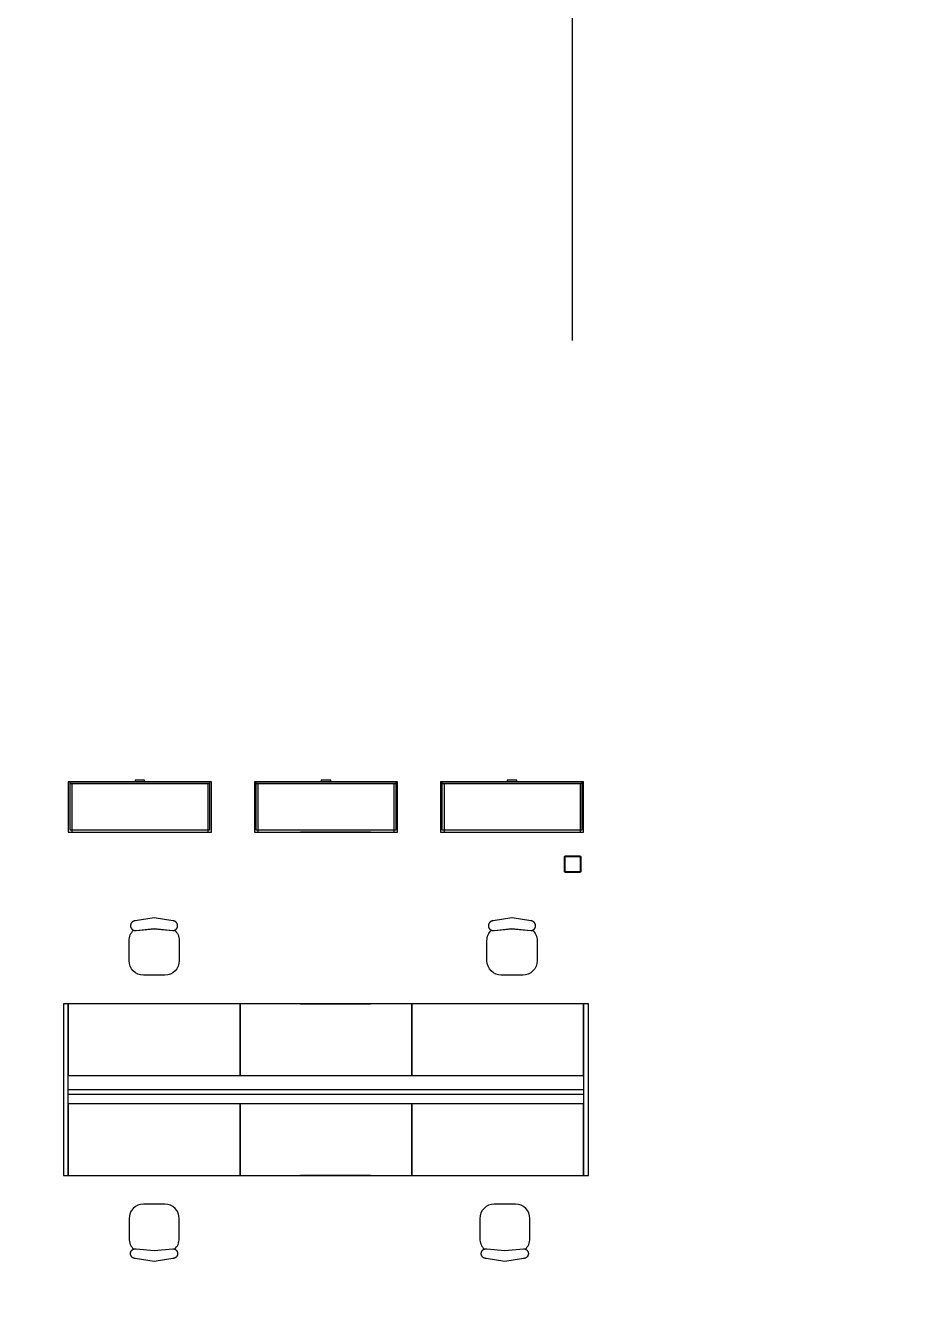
# Model space of a CAD drawing. Header units: millimetres. Extents: x 626570 to 643256, y 6233 to 11343.
# Drawn here: x 628161 to 628538, y 10221 to 10761 of the extents above; entities that cross this region are included whole.
import ezdxf

# ---------------------------------------------------------------- set-up
doc = ezdxf.new("R2010")
doc.units = ezdxf.units.MM
doc.header["$LTSCALE"] = 4000
doc.header["$MEASUREMENT"] = 0
doc.linetypes.add('DASHDOT', pattern=[1, 0.5, -0.25, 0, -0.25])
for name, color, linetype in [('2012-201_FURNITURE', 4, 'CONTINUOUS'), ('MASTERFOUNDATION_1', 4, 'DASHDOT'), ('MASTERFOUNDATION_25', 7, 'CONTINUOUS')]:
    doc.layers.add(name, color=color, linetype=linetype)

msp = doc.modelspace()

# ---------------------------------------------------------------- linework, layer by layer
at = {"layer": '2012-201_FURNITURE', "linetype": 'Continuous'}
for p, q in [((628238.62, 10440.57), (628179.74, 10440.57)), ((628180.49, 10440.57), (628180.49, 10420.18)), ((628237.87, 10440.57), (628237.87, 10420.18)), ((628317.14, 10440.57), (628258.25, 10440.57)), ((628259.01, 10440.57), (628259.01, 10420.18)), ((628316.38, 10440.57), (628316.38, 10420.18)), ((628395.65, 10440.57), (628336.77, 10440.57)), ((628337.52, 10440.57), (628337.52, 10420.18)), ((628394.9, 10440.57), (628394.9, 10420.18))]:
    msp.add_line(p, q, dxfattribs=at)
at = {"layer": '2012-201_FURNITURE', "linetype": 'Continuous', "flags": 128}
for points in [[(628239.38, 10441.32), (628178.98, 10441.32), (628178.98, 10420.18), (628239.38, 10420.18), (628239.38, 10441.32)], [(628238.62, 10441.32), (628238.62, 10420.94), (628179.74, 10420.94), (628179.74, 10441.32), (628238.62, 10441.32)], [(628211.19, 10441.32), (628211.19, 10442.08), (628207.17, 10442.08), (628207.17, 10441.32), (628211.19, 10441.32)], [(628317.89, 10441.32), (628257.5, 10441.32), (628257.5, 10420.18), (628317.89, 10420.18), (628317.89, 10441.32)], [(628317.14, 10441.32), (628317.14, 10420.94), (628258.25, 10420.94), (628258.25, 10441.32), (628317.14, 10441.32)], [(628289.71, 10441.32), (628289.71, 10442.08), (628285.68, 10442.08), (628285.68, 10441.32), (628289.71, 10441.32)], [(628396.41, 10441.32), (628336.01, 10441.32), (628336.01, 10420.18), (628396.41, 10420.18), (628396.41, 10441.32)], [(628395.65, 10441.32), (628395.65, 10420.94), (628336.77, 10420.94), (628336.77, 10441.32), (628395.65, 10441.32)], [(628368.22, 10441.32), (628368.22, 10442.08), (628364.2, 10442.08), (628364.2, 10441.32), (628368.22, 10441.32)], [(628276.96, 10420.18), (628306.48, 10420.18), (628276.96, 10420.18)], [(628215.19, 10383.94), (628215.17, 10383.95), (628215.17, 10383.94), (628207.28, 10382.69), (628207.28, 10382.69), (628207.21, 10382.69), (628207.14, 10382.69), (628207.06, 10382.68), (628206.99, 10382.67), (628206.92, 10382.66), (628206.85, 10382.65), (628206.78, 10382.63), (628206.71, 10382.61), (628206.64, 10382.59), (628206.57, 10382.56), (628206.5, 10382.54), (628206.5, 10382.54), (628206.44, 10382.51), (628206.37, 10382.48), (628206.31, 10382.44), (628206.24, 10382.41), (628206.18, 10382.37), (628206.12, 10382.33), (628206.06, 10382.28), (628206.01, 10382.24), (628205.95, 10382.19), (628205.9, 10382.14), (628205.84, 10382.09), (628205.79, 10382.04), (628205.75, 10381.99), (628205.7, 10381.93), (628205.65, 10381.87), (628205.61, 10381.81), (628205.57, 10381.75), (628205.53, 10381.69), (628205.5, 10381.63), (628205.46, 10381.56), (628205.43, 10381.5), (628205.4, 10381.43), (628205.4, 10381.43), (628205.38, 10381.36), (628205.35, 10381.29), (628205.33, 10381.22), (628205.31, 10381.15), (628205.3, 10381.08), (628205.28, 10381.01), (628205.27, 10380.94), (628205.26, 10380.87), (628205.26, 10380.79), (628205.25, 10380.72), (628205.25, 10380.65), (628205.25, 10380.58), (628205.26, 10380.5), (628205.26, 10380.43), (628205.27, 10380.36), (628205.28, 10380.29), (628205.3, 10380.21), (628205.31, 10380.14), (628205.33, 10380.07), (628205.35, 10380), (628205.38, 10379.93), (628205.4, 10379.87), (628205.4, 10379.87), (628205.43, 10379.8), (628205.46, 10379.73), (628205.5, 10379.67), (628205.53, 10379.61), (628205.57, 10379.54), (628205.61, 10379.48), (628205.65, 10379.42), (628205.7, 10379.37), (628205.75, 10379.31), (628205.79, 10379.26), (628205.84, 10379.2), (628205.9, 10379.15), (628205.95, 10379.1), (628206.01, 10379.06), (628206.06, 10379.01), (628206.12, 10378.97), (628206.18, 10378.93), (628206.24, 10378.89), (628206.31, 10378.86), (628206.37, 10378.82), (628206.44, 10378.79), (628206.5, 10378.76), (628206.5, 10378.76), (628206.61, 10378.73), (628206.71, 10378.71), (628206.82, 10378.68), (628206.92, 10378.67), (628207.03, 10378.65), (628207.13, 10378.64), (628207.24, 10378.63), (628207.35, 10378.63), (628207.46, 10378.63), (628207.56, 10378.64), (628207.67, 10378.64), (628215.19, 10379.38), (628223.1, 10378.61), (628223.1, 10378.61), (628223.17, 10378.61), (628223.24, 10378.61), (628223.32, 10378.62), (628223.39, 10378.63), (628223.46, 10378.64), (628223.53, 10378.65), (628223.6, 10378.67), (628223.67, 10378.69), (628223.74, 10378.71), (628223.81, 10378.73), (628223.88, 10378.76), (628223.88, 10378.76), (628223.94, 10378.79), (628224.01, 10378.82), (628224.07, 10378.86), (628224.13, 10378.89), (628224.2, 10378.93), (628224.26, 10378.97), (628224.32, 10379.01), (628224.37, 10379.06), (628224.43, 10379.1), (628224.48, 10379.15), (628224.53, 10379.2), (628224.58, 10379.26), (628224.63, 10379.31), (628224.68, 10379.37), (628224.72, 10379.42), (628224.77, 10379.48), (628224.81, 10379.54), (628224.84, 10379.61), (628224.88, 10379.67), (628224.91, 10379.73), (628224.95, 10379.8), (628224.97, 10379.87), (628224.97, 10379.87), (628225, 10379.93), (628225.02, 10380), (628225.05, 10380.07), (628225.07, 10380.14), (628225.08, 10380.21), (628225.1, 10380.29), (628225.11, 10380.36), (628225.12, 10380.43), (628225.12, 10380.5), (628225.13, 10380.58), (628225.13, 10380.65), (628225.13, 10380.72), (628225.12, 10380.79), (628225.12, 10380.87), (628225.11, 10380.94), (628225.1, 10381.01), (628225.08, 10381.08), (628225.07, 10381.15), (628225.05, 10381.22), (628225.02, 10381.29), (628225, 10381.36), (628224.97, 10381.43), (628224.97, 10381.43), (628224.95, 10381.5), (628224.91, 10381.56), (628224.88, 10381.63), (628224.84, 10381.69), (628224.81, 10381.75), (628224.77, 10381.81), (628224.72, 10381.87), (628224.68, 10381.93), (628224.63, 10381.99), (628224.58, 10382.04), (628224.53, 10382.09), (628224.48, 10382.14), (628224.43, 10382.19), (628224.37, 10382.24), (628224.32, 10382.28), (628224.26, 10382.33), (628224.2, 10382.37), (628224.13, 10382.41), (628224.07, 10382.44), (628224.01, 10382.48), (628223.94, 10382.51), (628223.88, 10382.54), (628223.88, 10382.54), (628223.81, 10382.56), (628223.74, 10382.59), (628223.67, 10382.61), (628223.6, 10382.63), (628223.53, 10382.65), (628223.46, 10382.66), (628223.39, 10382.67), (628223.32, 10382.68), (628223.24, 10382.69), (628223.17, 10382.69), (628223.1, 10382.69), (628223.1, 10382.69), (628215.21, 10383.94), (628215.21, 10383.95), (628215.19, 10383.94)], [(628366.18, 10383.94), (628366.16, 10383.95), (628366.16, 10383.94), (628358.27, 10382.69), (628358.27, 10382.69), (628358.2, 10382.69), (628358.12, 10382.69), (628358.05, 10382.68), (628357.98, 10382.67), (628357.91, 10382.66), (628357.84, 10382.65), (628357.77, 10382.63), (628357.7, 10382.61), (628357.63, 10382.59), (628357.56, 10382.56), (628357.49, 10382.54), (628357.49, 10382.54), (628357.43, 10382.51), (628357.36, 10382.48), (628357.3, 10382.44), (628357.23, 10382.41), (628357.17, 10382.37), (628357.11, 10382.33), (628357.05, 10382.28), (628357, 10382.24), (628356.94, 10382.19), (628356.89, 10382.14), (628356.83, 10382.09), (628356.78, 10382.04), (628356.73, 10381.99), (628356.69, 10381.93), (628356.64, 10381.87), (628356.6, 10381.81), (628356.56, 10381.75), (628356.52, 10381.69), (628356.49, 10381.63), (628356.45, 10381.56), (628356.42, 10381.5), (628356.39, 10381.43), (628356.39, 10381.43), (628356.37, 10381.36), (628356.34, 10381.29), (628356.32, 10381.22), (628356.3, 10381.15), (628356.29, 10381.08), (628356.27, 10381.01), (628356.26, 10380.94), (628356.25, 10380.87), (628356.24, 10380.79), (628356.24, 10380.72), (628356.24, 10380.65), (628356.24, 10380.58), (628356.24, 10380.5), (628356.25, 10380.43), (628356.26, 10380.36), (628356.27, 10380.29), (628356.29, 10380.21), (628356.3, 10380.14), (628356.32, 10380.07), (628356.34, 10380), (628356.37, 10379.93), (628356.39, 10379.87), (628356.39, 10379.87), (628356.42, 10379.8), (628356.45, 10379.73), (628356.49, 10379.67), (628356.52, 10379.61), (628356.56, 10379.54), (628356.6, 10379.48), (628356.64, 10379.42), (628356.69, 10379.37), (628356.73, 10379.31), (628356.78, 10379.26), (628356.83, 10379.2), (628356.89, 10379.15), (628356.94, 10379.1), (628357, 10379.06), (628357.05, 10379.01), (628357.11, 10378.97), (628357.17, 10378.93), (628357.23, 10378.89), (628357.3, 10378.86), (628357.36, 10378.82), (628357.43, 10378.79), (628357.49, 10378.76), (628357.49, 10378.76), (628357.6, 10378.73), (628357.7, 10378.71), (628357.8, 10378.68), (628357.91, 10378.67), (628358.02, 10378.65), (628358.12, 10378.64), (628358.23, 10378.63), (628358.34, 10378.63), (628358.45, 10378.63), (628358.55, 10378.64), (628358.66, 10378.64), (628366.18, 10379.38), (628374.09, 10378.61), (628374.09, 10378.61), (628374.16, 10378.61), (628374.23, 10378.61), (628374.3, 10378.62), (628374.38, 10378.63), (628374.45, 10378.64), (628374.52, 10378.65), (628374.59, 10378.67), (628374.66, 10378.69), (628374.73, 10378.71), (628374.8, 10378.73), (628374.86, 10378.76), (628374.86, 10378.76), (628374.93, 10378.79), (628375, 10378.82), (628375.06, 10378.86), (628375.12, 10378.89), (628375.19, 10378.93), (628375.25, 10378.97), (628375.3, 10379.01), (628375.36, 10379.06), (628375.42, 10379.1), (628375.47, 10379.15), (628375.52, 10379.2), (628375.57, 10379.26), (628375.62, 10379.31), (628375.67, 10379.37), (628375.71, 10379.42), (628375.76, 10379.48), (628375.8, 10379.54), (628375.83, 10379.61), (628375.87, 10379.67), (628375.9, 10379.73), (628375.93, 10379.8), (628375.96, 10379.87), (628375.96, 10379.87), (628375.99, 10379.93), (628376.01, 10380), (628376.04, 10380.07), (628376.05, 10380.14), (628376.07, 10380.21), (628376.09, 10380.29), (628376.1, 10380.36), (628376.11, 10380.43), (628376.11, 10380.5), (628376.12, 10380.58), (628376.12, 10380.65), (628376.12, 10380.72), (628376.11, 10380.79), (628376.11, 10380.87), (628376.1, 10380.94), (628376.09, 10381.01), (628376.07, 10381.08), (628376.05, 10381.15), (628376.04, 10381.22), (628376.01, 10381.29), (628375.99, 10381.36), (628375.96, 10381.43), (628375.96, 10381.43), (628375.93, 10381.5), (628375.9, 10381.56), (628375.87, 10381.63), (628375.83, 10381.69), (628375.8, 10381.75), (628375.76, 10381.81), (628375.71, 10381.87), (628375.67, 10381.93), (628375.62, 10381.99), (628375.57, 10382.04), (628375.52, 10382.09), (628375.47, 10382.14), (628375.42, 10382.19), (628375.36, 10382.24), (628375.3, 10382.28), (628375.25, 10382.33), (628375.19, 10382.37), (628375.12, 10382.41), (628375.06, 10382.44), (628375, 10382.48), (628374.93, 10382.51), (628374.86, 10382.54), (628374.86, 10382.54), (628374.8, 10382.56), (628374.73, 10382.59), (628374.66, 10382.61), (628374.59, 10382.63), (628374.52, 10382.65), (628374.45, 10382.66), (628374.38, 10382.67), (628374.3, 10382.68), (628374.23, 10382.69), (628374.16, 10382.69), (628374.09, 10382.69), (628374.09, 10382.69), (628366.2, 10383.94), (628366.2, 10383.95), (628366.18, 10383.94)], [(628178.98, 10275.23), (628178.98, 10347.71), (628176.97, 10347.71), (628176.97, 10275.23), (628178.98, 10275.23)], [(628178.98, 10317.51), (628251.46, 10317.51), (628251.46, 10347.71), (628178.98, 10347.71), (628178.98, 10317.51)], [(628251.46, 10317.51), (628323.93, 10317.51), (628323.93, 10347.71), (628251.46, 10347.71), (628251.46, 10317.51)], [(628276.96, 10347.71), (628306.48, 10347.71), (628276.96, 10347.71)], [(628323.93, 10317.51), (628396.41, 10317.51), (628396.41, 10347.71), (628323.93, 10347.71), (628323.93, 10317.51)], [(628396.41, 10347.71), (628396.41, 10275.23), (628398.42, 10275.23), (628398.42, 10347.71), (628396.41, 10347.71)], [(628178.98, 10311.47), (628396.41, 10311.47), (628396.41, 10309.46), (628178.98, 10309.46), (628178.98, 10311.47)], [(628178.98, 10275.23), (628251.46, 10275.23), (628251.46, 10305.43), (628178.98, 10305.43), (628178.98, 10275.23)], [(628251.46, 10275.23), (628323.93, 10275.23), (628323.93, 10305.43), (628251.46, 10305.43), (628251.46, 10275.23)], [(628323.93, 10275.23), (628396.41, 10275.23), (628396.41, 10305.43), (628323.93, 10305.43), (628323.93, 10275.23)], [(628276.96, 10275.23), (628306.48, 10275.23), (628276.96, 10275.23)], [(628215.19, 10239), (628215.17, 10239), (628215.17, 10239), (628207.28, 10240.25), (628207.28, 10240.25), (628207.21, 10240.25), (628207.14, 10240.25), (628207.06, 10240.26), (628206.99, 10240.27), (628206.92, 10240.28), (628206.85, 10240.3), (628206.78, 10240.31), (628206.71, 10240.33), (628206.64, 10240.35), (628206.57, 10240.38), (628206.5, 10240.4), (628206.5, 10240.4), (628206.44, 10240.43), (628206.37, 10240.47), (628206.31, 10240.5), (628206.24, 10240.54), (628206.18, 10240.57), (628206.12, 10240.61), (628206.06, 10240.66), (628206.01, 10240.7), (628205.95, 10240.75), (628205.9, 10240.8), (628205.84, 10240.85), (628205.79, 10240.9), (628205.75, 10240.95), (628205.7, 10241.01), (628205.65, 10241.07), (628205.61, 10241.13), (628205.57, 10241.19), (628205.53, 10241.25), (628205.5, 10241.31), (628205.46, 10241.38), (628205.43, 10241.44), (628205.4, 10241.51), (628205.4, 10241.51), (628205.38, 10241.58), (628205.35, 10241.65), (628205.33, 10241.72), (628205.31, 10241.79), (628205.3, 10241.86), (628205.28, 10241.93), (628205.27, 10242), (628205.26, 10242.07), (628205.26, 10242.15), (628205.25, 10242.22), (628205.25, 10242.29), (628205.25, 10242.37), (628205.26, 10242.44), (628205.26, 10242.51), (628205.27, 10242.58), (628205.28, 10242.66), (628205.3, 10242.73), (628205.31, 10242.8), (628205.33, 10242.87), (628205.35, 10242.94), (628205.38, 10243.01), (628205.4, 10243.07), (628205.4, 10243.07), (628205.43, 10243.14), (628205.46, 10243.21), (628205.5, 10243.27), (628205.53, 10243.34), (628205.57, 10243.4), (628205.61, 10243.46), (628205.65, 10243.52), (628205.7, 10243.57), (628205.75, 10243.63), (628205.79, 10243.68), (628205.84, 10243.74), (628205.9, 10243.79), (628205.95, 10243.84), (628206.01, 10243.88), (628206.06, 10243.93), (628206.12, 10243.97), (628206.18, 10244.01), (628206.24, 10244.05), (628206.31, 10244.09), (628206.37, 10244.12), (628206.44, 10244.15), (628206.5, 10244.18), (628206.61, 10244.21), (628206.71, 10244.24), (628206.82, 10244.26), (628206.92, 10244.28), (628207.03, 10244.29), (628207.13, 10244.3), (628207.24, 10244.31), (628207.35, 10244.31), (628207.46, 10244.31), (628207.56, 10244.31), (628207.67, 10244.3), (628215.19, 10243.56), (628223.1, 10244.34), (628223.1, 10244.34), (628223.17, 10244.33), (628223.24, 10244.33), (628223.32, 10244.32), (628223.39, 10244.32), (628223.46, 10244.3), (628223.53, 10244.29), (628223.6, 10244.27), (628223.67, 10244.25), (628223.74, 10244.23), (628223.81, 10244.21), (628223.88, 10244.18), (628223.88, 10244.18), (628223.94, 10244.15), (628224.01, 10244.12), (628224.07, 10244.09), (628224.13, 10244.05), (628224.2, 10244.01), (628224.26, 10243.97), (628224.32, 10243.93), (628224.37, 10243.88), (628224.43, 10243.84), (628224.48, 10243.79), (628224.53, 10243.74), (628224.58, 10243.68), (628224.63, 10243.63), (628224.68, 10243.57), (628224.72, 10243.52), (628224.77, 10243.46), (628224.81, 10243.4), (628224.84, 10243.34), (628224.88, 10243.27), (628224.91, 10243.21), (628224.95, 10243.14), (628224.97, 10243.07), (628224.97, 10243.07), (628225, 10243.01), (628225.02, 10242.94), (628225.05, 10242.87), (628225.07, 10242.8), (628225.08, 10242.73), (628225.1, 10242.66), (628225.11, 10242.58), (628225.12, 10242.51), (628225.12, 10242.44), (628225.13, 10242.37), (628225.13, 10242.29), (628225.13, 10242.22), (628225.12, 10242.15), (628225.12, 10242.07), (628225.11, 10242), (628225.1, 10241.93), (628225.08, 10241.86), (628225.07, 10241.79), (628225.05, 10241.72), (628225.02, 10241.65), (628225, 10241.58), (628224.97, 10241.51), (628224.97, 10241.51), (628224.95, 10241.44), (628224.91, 10241.38), (628224.88, 10241.31), (628224.84, 10241.25), (628224.81, 10241.19), (628224.77, 10241.13), (628224.72, 10241.07), (628224.68, 10241.01), (628224.63, 10240.95), (628224.58, 10240.9), (628224.53, 10240.85), (628224.48, 10240.8), (628224.43, 10240.75), (628224.37, 10240.7), (628224.32, 10240.66), (628224.26, 10240.61), (628224.2, 10240.57), (628224.13, 10240.54), (628224.07, 10240.5), (628224.01, 10240.47), (628223.94, 10240.43), (628223.88, 10240.4), (628223.88, 10240.4), (628223.81, 10240.38), (628223.74, 10240.35), (628223.67, 10240.33), (628223.6, 10240.31), (628223.53, 10240.3), (628223.46, 10240.28), (628223.39, 10240.27), (628223.32, 10240.26), (628223.24, 10240.25), (628223.17, 10240.25), (628223.1, 10240.25), (628223.1, 10240.25), (628215.21, 10239), (628215.21, 10239), (628215.19, 10239)], [(628363.16, 10239), (628363.14, 10239), (628363.14, 10239), (628355.25, 10240.25), (628355.25, 10240.25), (628355.18, 10240.25), (628355.1, 10240.25), (628355.03, 10240.26), (628354.96, 10240.27), (628354.89, 10240.28), (628354.82, 10240.3), (628354.75, 10240.31), (628354.68, 10240.33), (628354.61, 10240.35), (628354.54, 10240.38), (628354.47, 10240.4), (628354.47, 10240.4), (628354.41, 10240.43), (628354.34, 10240.47), (628354.28, 10240.5), (628354.21, 10240.54), (628354.15, 10240.57), (628354.09, 10240.61), (628354.03, 10240.66), (628353.98, 10240.7), (628353.92, 10240.75), (628353.87, 10240.8), (628353.81, 10240.85), (628353.76, 10240.9), (628353.71, 10240.95), (628353.67, 10241.01), (628353.62, 10241.07), (628353.58, 10241.13), (628353.54, 10241.19), (628353.5, 10241.25), (628353.47, 10241.31), (628353.43, 10241.38), (628353.4, 10241.44), (628353.37, 10241.51), (628353.37, 10241.51), (628353.35, 10241.58), (628353.32, 10241.65), (628353.3, 10241.72), (628353.28, 10241.79), (628353.27, 10241.86), (628353.25, 10241.93), (628353.24, 10242), (628353.23, 10242.07), (628353.22, 10242.15), (628353.22, 10242.22), (628353.22, 10242.29), (628353.22, 10242.37), (628353.22, 10242.44), (628353.23, 10242.51), (628353.24, 10242.58), (628353.25, 10242.66), (628353.27, 10242.73), (628353.28, 10242.8), (628353.3, 10242.87), (628353.32, 10242.94), (628353.35, 10243.01), (628353.37, 10243.07), (628353.37, 10243.07), (628353.4, 10243.14), (628353.43, 10243.21), (628353.47, 10243.27), (628353.5, 10243.34), (628353.54, 10243.4), (628353.58, 10243.46), (628353.62, 10243.52), (628353.67, 10243.57), (628353.71, 10243.63), (628353.76, 10243.68), (628353.81, 10243.74), (628353.87, 10243.79), (628353.92, 10243.84), (628353.98, 10243.88), (628354.03, 10243.93), (628354.09, 10243.97), (628354.15, 10244.01), (628354.21, 10244.05), (628354.28, 10244.09), (628354.34, 10244.12), (628354.41, 10244.15), (628354.47, 10244.18), (628354.58, 10244.21), (628354.68, 10244.24), (628354.78, 10244.26), (628354.89, 10244.28), (628355, 10244.29), (628355.1, 10244.3), (628355.21, 10244.31), (628355.32, 10244.31), (628355.43, 10244.31), (628355.53, 10244.31), (628355.64, 10244.3), (628363.16, 10243.56), (628371.07, 10244.34), (628371.07, 10244.34), (628371.14, 10244.33), (628371.21, 10244.33), (628371.28, 10244.32), (628371.36, 10244.32), (628371.43, 10244.3), (628371.5, 10244.29), (628371.57, 10244.27), (628371.64, 10244.25), (628371.71, 10244.23), (628371.78, 10244.21), (628371.84, 10244.18), (628371.84, 10244.18), (628371.91, 10244.15), (628371.98, 10244.12), (628372.04, 10244.09), (628372.1, 10244.05), (628372.17, 10244.01), (628372.23, 10243.97), (628372.28, 10243.93), (628372.34, 10243.88), (628372.4, 10243.84), (628372.45, 10243.79), (628372.5, 10243.74), (628372.55, 10243.68), (628372.6, 10243.63), (628372.65, 10243.57), (628372.69, 10243.52), (628372.74, 10243.46), (628372.78, 10243.4), (628372.81, 10243.34), (628372.85, 10243.27), (628372.88, 10243.21), (628372.91, 10243.14), (628372.94, 10243.07), (628372.94, 10243.07), (628372.97, 10243.01), (628372.99, 10242.94), (628373.02, 10242.87), (628373.03, 10242.8), (628373.05, 10242.73), (628373.07, 10242.66), (628373.08, 10242.58), (628373.09, 10242.51), (628373.09, 10242.44), (628373.1, 10242.37), (628373.1, 10242.29), (628373.1, 10242.22), (628373.09, 10242.15), (628373.09, 10242.07), (628373.08, 10242), (628373.07, 10241.93), (628373.05, 10241.86), (628373.03, 10241.79), (628373.02, 10241.72), (628372.99, 10241.65), (628372.97, 10241.58), (628372.94, 10241.51), (628372.94, 10241.51), (628372.91, 10241.44), (628372.88, 10241.38), (628372.85, 10241.31), (628372.81, 10241.25), (628372.78, 10241.19), (628372.74, 10241.13), (628372.69, 10241.07), (628372.65, 10241.01), (628372.6, 10240.95), (628372.55, 10240.9), (628372.5, 10240.85), (628372.45, 10240.8), (628372.4, 10240.75), (628372.34, 10240.7), (628372.28, 10240.66), (628372.23, 10240.61), (628372.17, 10240.57), (628372.1, 10240.54), (628372.04, 10240.5), (628371.98, 10240.47), (628371.91, 10240.43), (628371.84, 10240.4), (628371.84, 10240.4), (628371.78, 10240.38), (628371.71, 10240.35), (628371.64, 10240.33), (628371.57, 10240.31), (628371.5, 10240.3), (628371.43, 10240.28), (628371.36, 10240.27), (628371.28, 10240.26), (628371.21, 10240.25), (628371.14, 10240.25), (628371.07, 10240.25), (628371.07, 10240.25), (628363.18, 10239), (628363.18, 10239), (628363.16, 10239)]]:
    msp.add_lwpolyline(points, close=True, dxfattribs=at)
for points in [[(628206.56, 10378.77, 0.091777), (628207.67, 10378.68), (628207.67, 10378.68), (628215.19, 10379.41), (628223.1, 10378.64), (628223.1, 10378.64, 0.097566), (628223.86, 10378.79), (628223.86, 10378.79, -0.208264), (628225.79, 10374.36), (628225.79, 10365.84), (628225.79, 10365.84, -0.414214), (628219.75, 10359.79), (628219.75, 10359.79), (628210.69, 10359.79), (628210.69, 10359.79, -0.414214), (628204.65, 10365.84), (628204.65, 10365.84), (628204.65, 10374.36), (628204.65, 10374.36, -0.207181), (628206.56, 10378.77)], [(628357.55, 10378.77, 0.091777), (628358.66, 10378.68), (628358.66, 10378.68), (628366.18, 10379.41), (628374.09, 10378.64), (628374.09, 10378.64, 0.097566), (628374.85, 10378.79), (628374.85, 10378.79, -0.208264), (628376.78, 10374.36), (628376.78, 10365.84), (628376.78, 10365.84, -0.414214), (628370.74, 10359.79), (628370.74, 10359.79), (628361.68, 10359.79), (628361.68, 10359.79, -0.414214), (628355.64, 10365.84), (628355.64, 10365.84), (628355.64, 10374.36), (628355.64, 10374.36, -0.207181), (628357.55, 10378.77)], [(628206.56, 10244.17, -0.091777), (628207.67, 10244.27), (628207.67, 10244.26), (628215.19, 10243.53), (628223.1, 10244.3), (628223.1, 10244.3, -0.097566), (628223.86, 10244.15), (628223.86, 10244.15, 0.208264), (628225.79, 10248.58), (628225.79, 10257.11), (628225.79, 10257.11, 0.414214), (628219.75, 10263.15), (628219.75, 10263.15), (628210.69, 10263.15), (628210.69, 10263.15, 0.414214), (628204.65, 10257.11), (628204.65, 10257.11), (628204.65, 10248.58), (628204.65, 10248.58, 0.207181), (628206.56, 10244.17)], [(628354.53, 10244.17, -0.091777), (628355.64, 10244.27), (628355.64, 10244.26), (628363.16, 10243.53), (628371.07, 10244.3), (628371.07, 10244.3, -0.097566), (628371.83, 10244.15), (628371.83, 10244.15, 0.208264), (628373.76, 10248.58), (628373.76, 10257.11), (628373.76, 10257.11, 0.414214), (628367.72, 10263.15), (628367.72, 10263.15), (628358.66, 10263.15), (628358.66, 10263.15, 0.414214), (628352.62, 10257.11), (628352.62, 10257.11), (628352.62, 10248.58), (628352.62, 10248.58, 0.207181), (628354.53, 10244.17)]]:
    msp.add_lwpolyline(points, format="xyb", close=True, dxfattribs=at)
at = {"layer": 'MASTERFOUNDATION_1', "linetype": 'DASHDOT'}
for p, q in [((628391.78, 6627.53), (628391.78, 11123.23)), ((643023.86, 10406.61), (626796.64, 10406.61))]:
    msp.add_line(p, q, dxfattribs=at)
at = {"layer": 'MASTERFOUNDATION_25', "linetype": 'Continuous', "flags": 128}
for points in [[(628388.9, 10410.11), (628394.65, 10410.11), (628394.68, 10410.11), (628394.7, 10410.11), (628394.72, 10410.1), (628394.74, 10410.1), (628394.76, 10410.1), (628394.78, 10410.09), (628394.8, 10410.09), (628394.83, 10410.08), (628394.85, 10410.08), (628394.87, 10410.07), (628394.89, 10410.06), (628394.91, 10410.05), (628394.93, 10410.05), (628394.95, 10410.04), (628394.97, 10410.03), (628394.98, 10410.01), (628395, 10410), (628395.02, 10409.99), (628395.04, 10409.98), (628395.05, 10409.96), (628395.07, 10409.95), (628395.09, 10409.93), (628395.1, 10409.92), (628395.12, 10409.9), (628395.13, 10409.89), (628395.14, 10409.87), (628395.16, 10409.85), (628395.17, 10409.83), (628395.18, 10409.82), (628395.19, 10409.8), (628395.2, 10409.78), (628395.21, 10409.76), (628395.22, 10409.74), (628395.23, 10409.72), (628395.24, 10409.7), (628395.25, 10409.68), (628395.25, 10409.66), (628395.26, 10409.64), (628395.26, 10409.62), (628395.27, 10409.59), (628395.27, 10409.57), (628395.27, 10409.55), (628395.27, 10409.53), (628395.28, 10409.51), (628395.28, 10409.49), (628395.28, 10403.73), (628395.28, 10403.71), (628395.27, 10403.69), (628395.27, 10403.66), (628395.27, 10403.64), (628395.27, 10403.62), (628395.26, 10403.6), (628395.26, 10403.58), (628395.25, 10403.56), (628395.25, 10403.54), (628395.24, 10403.52), (628395.23, 10403.5), (628395.22, 10403.48), (628395.21, 10403.46), (628395.2, 10403.44), (628395.19, 10403.42), (628395.18, 10403.4), (628395.17, 10403.38), (628395.16, 10403.36), (628395.14, 10403.35), (628395.13, 10403.33), (628395.12, 10403.31), (628395.1, 10403.3), (628395.09, 10403.28), (628395.07, 10403.27), (628395.05, 10403.25), (628395.04, 10403.24), (628395.02, 10403.23), (628395, 10403.21), (628394.98, 10403.2), (628394.97, 10403.19), (628394.95, 10403.18), (628394.93, 10403.17), (628394.91, 10403.16), (628394.89, 10403.15), (628394.87, 10403.15), (628394.85, 10403.14), (628394.83, 10403.13), (628394.8, 10403.13), (628394.78, 10403.12), (628394.76, 10403.12), (628394.74, 10403.11), (628394.72, 10403.11), (628394.7, 10403.11), (628394.68, 10403.11), (628394.65, 10403.11), (628388.9, 10403.11), (628388.88, 10403.11), (628388.85, 10403.11), (628388.83, 10403.11), (628388.81, 10403.11), (628388.79, 10403.12), (628388.77, 10403.12), (628388.75, 10403.13), (628388.73, 10403.13), (628388.71, 10403.14), (628388.68, 10403.15), (628388.66, 10403.15), (628388.64, 10403.16), (628388.63, 10403.17), (628388.61, 10403.18), (628388.59, 10403.19), (628388.57, 10403.2), (628388.55, 10403.21), (628388.53, 10403.23), (628388.51, 10403.24), (628388.5, 10403.25), (628388.48, 10403.27), (628388.47, 10403.28), (628388.45, 10403.3), (628388.44, 10403.31), (628388.42, 10403.33), (628388.41, 10403.35), (628388.39, 10403.36), (628388.38, 10403.38), (628388.37, 10403.4), (628388.36, 10403.42), (628388.35, 10403.44), (628388.34, 10403.46), (628388.33, 10403.48), (628388.32, 10403.5), (628388.31, 10403.52), (628388.31, 10403.54), (628388.3, 10403.56), (628388.29, 10403.58), (628388.29, 10403.6), (628388.29, 10403.62), (628388.28, 10403.64), (628388.28, 10403.66), (628388.28, 10403.69), (628388.28, 10403.71), (628388.28, 10403.73), (628388.28, 10409.49), (628388.28, 10409.51), (628388.28, 10409.53), (628388.28, 10409.55), (628388.28, 10409.57), (628388.29, 10409.59), (628388.29, 10409.62), (628388.29, 10409.64), (628388.3, 10409.66), (628388.31, 10409.68), (628388.31, 10409.7), (628388.32, 10409.72), (628388.33, 10409.74), (628388.34, 10409.76), (628388.35, 10409.78), (628388.36, 10409.8), (628388.37, 10409.82), (628388.38, 10409.83), (628388.39, 10409.85), (628388.41, 10409.87), (628388.42, 10409.89), (628388.44, 10409.9), (628388.45, 10409.92), (628388.47, 10409.93), (628388.48, 10409.95), (628388.5, 10409.96), (628388.51, 10409.98), (628388.53, 10409.99), (628388.55, 10410), (628388.57, 10410.01), (628388.59, 10410.03), (628388.61, 10410.04), (628388.63, 10410.05), (628388.64, 10410.05), (628388.66, 10410.06), (628388.68, 10410.07), (628388.71, 10410.08), (628388.73, 10410.08), (628388.75, 10410.09), (628388.77, 10410.09), (628388.79, 10410.1), (628388.81, 10410.1), (628388.83, 10410.1), (628388.85, 10410.11), (628388.88, 10410.11), (628388.9, 10410.11)], [(628388.9, 10409.8), (628394.65, 10409.8), (628394.67, 10409.8), (628394.68, 10409.79), (628394.69, 10409.79), (628394.7, 10409.79), (628394.71, 10409.79), (628394.72, 10409.79), (628394.73, 10409.79), (628394.74, 10409.78), (628394.75, 10409.78), (628394.76, 10409.78), (628394.77, 10409.77), (628394.78, 10409.77), (628394.79, 10409.76), (628394.8, 10409.76), (628394.81, 10409.75), (628394.82, 10409.75), (628394.83, 10409.74), (628394.84, 10409.74), (628394.84, 10409.73), (628394.85, 10409.72), (628394.86, 10409.72), (628394.87, 10409.71), (628394.88, 10409.7), (628394.88, 10409.69), (628394.89, 10409.69), (628394.9, 10409.68), (628394.9, 10409.67), (628394.91, 10409.66), (628394.92, 10409.65), (628394.92, 10409.64), (628394.93, 10409.63), (628394.93, 10409.62), (628394.94, 10409.61), (628394.94, 10409.6), (628394.94, 10409.59), (628394.95, 10409.58), (628394.95, 10409.57), (628394.95, 10409.56), (628394.96, 10409.55), (628394.96, 10409.54), (628394.96, 10409.53), (628394.96, 10409.52), (628394.96, 10409.51), (628394.96, 10409.5), (628394.96, 10409.49), (628394.96, 10403.73), (628394.96, 10403.72), (628394.96, 10403.71), (628394.96, 10403.7), (628394.96, 10403.69), (628394.96, 10403.68), (628394.96, 10403.67), (628394.95, 10403.66), (628394.95, 10403.64), (628394.95, 10403.63), (628394.94, 10403.62), (628394.94, 10403.61), (628394.94, 10403.6), (628394.93, 10403.59), (628394.93, 10403.59), (628394.92, 10403.58), (628394.92, 10403.57), (628394.91, 10403.56), (628394.9, 10403.55), (628394.9, 10403.54), (628394.89, 10403.53), (628394.88, 10403.52), (628394.88, 10403.52), (628394.87, 10403.51), (628394.86, 10403.5), (628394.85, 10403.49), (628394.84, 10403.49), (628394.84, 10403.48), (628394.83, 10403.47), (628394.82, 10403.47), (628394.81, 10403.46), (628394.8, 10403.46), (628394.79, 10403.45), (628394.78, 10403.45), (628394.77, 10403.44), (628394.76, 10403.44), (628394.75, 10403.44), (628394.74, 10403.43), (628394.73, 10403.43), (628394.72, 10403.43), (628394.71, 10403.43), (628394.7, 10403.42), (628394.69, 10403.42), (628394.68, 10403.42), (628394.67, 10403.42), (628394.65, 10403.42), (628388.9, 10403.42), (628388.89, 10403.42), (628388.88, 10403.42), (628388.87, 10403.42), (628388.85, 10403.42), (628388.84, 10403.43), (628388.83, 10403.43), (628388.82, 10403.43), (628388.81, 10403.43), (628388.8, 10403.44), (628388.79, 10403.44), (628388.78, 10403.44), (628388.77, 10403.45), (628388.76, 10403.45), (628388.75, 10403.46), (628388.74, 10403.46), (628388.73, 10403.47), (628388.73, 10403.47), (628388.72, 10403.48), (628388.71, 10403.49), (628388.7, 10403.49), (628388.69, 10403.5), (628388.68, 10403.51), (628388.68, 10403.52), (628388.67, 10403.52), (628388.66, 10403.53), (628388.65, 10403.54), (628388.65, 10403.55), (628388.64, 10403.56), (628388.64, 10403.57), (628388.63, 10403.58), (628388.63, 10403.59), (628388.62, 10403.59), (628388.62, 10403.6), (628388.61, 10403.61), (628388.61, 10403.62), (628388.6, 10403.63), (628388.6, 10403.64), (628388.6, 10403.66), (628388.6, 10403.67), (628388.59, 10403.68), (628388.59, 10403.69), (628388.59, 10403.7), (628388.59, 10403.71), (628388.59, 10403.72), (628388.59, 10403.73), (628388.59, 10409.49), (628388.59, 10409.5), (628388.59, 10409.51), (628388.59, 10409.52), (628388.59, 10409.53), (628388.59, 10409.54), (628388.6, 10409.55), (628388.6, 10409.56), (628388.6, 10409.57), (628388.6, 10409.58), (628388.61, 10409.59), (628388.61, 10409.6), (628388.62, 10409.61), (628388.62, 10409.62), (628388.63, 10409.63), (628388.63, 10409.64), (628388.64, 10409.65), (628388.64, 10409.66), (628388.65, 10409.67), (628388.65, 10409.68), (628388.66, 10409.69), (628388.67, 10409.69), (628388.68, 10409.7), (628388.68, 10409.71), (628388.69, 10409.72), (628388.7, 10409.72), (628388.71, 10409.73), (628388.72, 10409.74), (628388.73, 10409.74), (628388.73, 10409.75), (628388.74, 10409.75), (628388.75, 10409.76), (628388.76, 10409.76), (628388.77, 10409.77), (628388.78, 10409.77), (628388.79, 10409.78), (628388.8, 10409.78), (628388.81, 10409.78), (628388.82, 10409.79), (628388.83, 10409.79), (628388.84, 10409.79), (628388.85, 10409.79), (628388.87, 10409.79), (628388.88, 10409.79), (628388.89, 10409.8), (628388.9, 10409.8)]]:
    msp.add_lwpolyline(points, close=True, dxfattribs=at)

doc.saveas('drawing.dxf')
